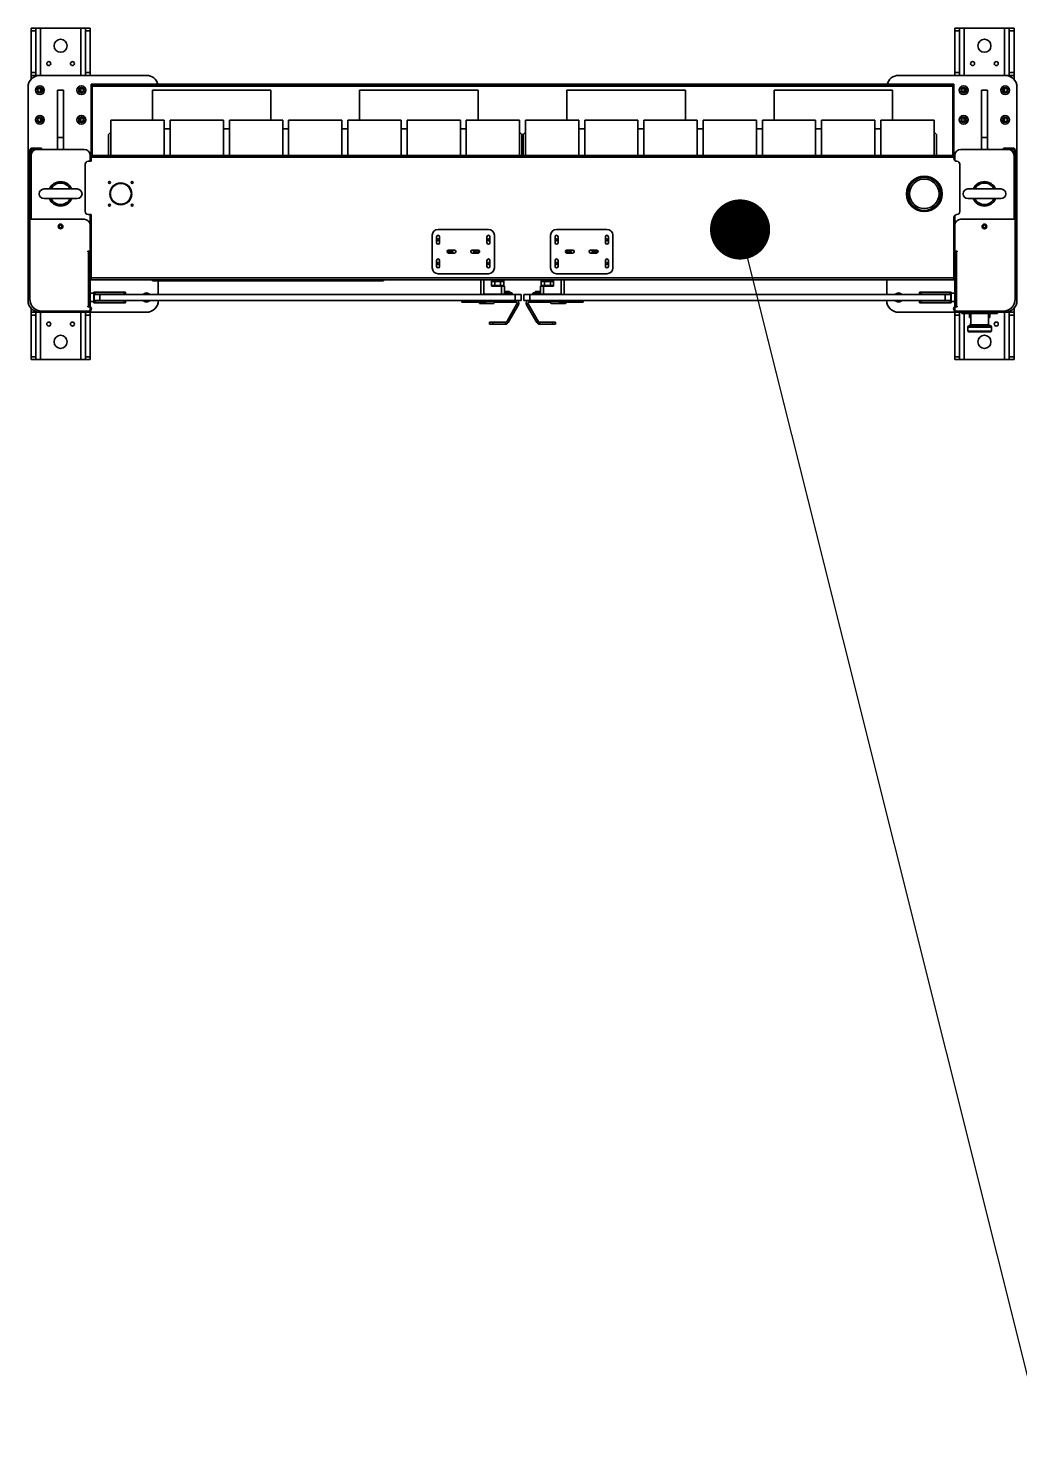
# Model space of a CAD drawing. Header units: millimetres. Extents: x 0 to 420, y 0 to 297.
# Drawn here: x 192.4 to 209.15, y 126.87 to 150.55 of the extents above; entities that cross this region are included whole.
import ezdxf

# ---------------------------------------------------------------- set-up
doc = ezdxf.new("R2010")
doc.units = ezdxf.units.MM
doc.layers.add('尺寸线层', color=150, linetype='Continuous')
doc.dimstyles.new('SLDDIMSTYLE1', dxfattribs={"dimtxt": 0.18, "dimasz": 1.016, "dimexe": 0, "dimexo": 0.0625, "dimgap": 0, "dimtad": 0, "dimtih": 1, "dimtoh": 1, "dimdec": 0, "dimrnd": 1e-09, "dimzin": 0, "dimdsep": 46, "dimtxsty": 'Standard', "dimblk1": 'DOT', "dimblk2": 'DOT', "dimsah": 1, "dimcen": 0.09, "dimadec": 0, "dimazin": 0, "dimtfac": 1.016, "dimtdec": 0, "dimtofl": 0, "dimtmove": 0, "dimatfit": 3, "dimldrblk": 'DOT', "dimfxl": 0, "dimfrac": 2, "dimtolj": 1, "dimtzin": 0, "dimarcsym": 0})

# ---------------------------------------------------------------- blocks, each defined once
blk = doc.blocks.new('_Dot')
at = {"color": 0, "linetype": 'ByBlock', "lineweight": -2}
blk.add_line((-0.5, 0), (-1, 0), dxfattribs=at)
at = {"color": 0, "linetype": 'ByBlock', "const_width": 0.5}
blk.add_lwpolyline([(-0.25, 0, 1), (0.25, 0, 1)], format="xyb", close=True, dxfattribs=at)

msp = doc.modelspace()

# ---------------------------------------------------------------- linework, layer by layer
at = {"color": 7, "linetype": 'Continuous', "lineweight": 35}
for p, q in [((192.447, 150.5473), (192.527, 150.5473)), ((192.447, 150.5003), (192.447, 150.5473)), ((192.527, 150.5003), (192.447, 150.5003)), ((192.447, 150.5003), (192.447, 149.7943)), ((192.527, 150.5473), (192.527, 150.5003)), ((192.607, 150.5473), (192.527, 150.5473)), ((192.527, 149.7943), (192.527, 150.5003)), ((193.287, 150.5473), (192.607, 150.5473)), ((192.607, 150.5473), (192.607, 149.7473)), ((193.367, 150.5473), (193.287, 150.5473)), ((193.287, 150.5473), (193.287, 149.7473)), ((193.367, 150.5473), (193.447, 150.5473)), ((193.367, 150.5003), (193.367, 150.5473)), ((193.447, 150.5003), (193.367, 150.5003)), ((193.367, 150.5003), (193.367, 149.7943)), ((193.447, 150.5473), (193.447, 150.5003)), ((193.447, 150.5003), (193.447, 149.7943)), ((208.047, 150.5473), (208.127, 150.5473)), ((208.047, 150.5003), (208.047, 150.5473)), ((208.127, 150.5003), (208.047, 150.5003)), ((208.047, 150.5003), (208.047, 149.7943)), ((208.127, 150.5473), (208.127, 150.5003)), ((208.207, 150.5473), (208.127, 150.5473)), ((208.127, 149.7943), (208.127, 150.5003)), ((208.887, 150.5473), (208.207, 150.5473)), ((208.207, 150.5473), (208.207, 149.7473)), ((208.967, 150.5473), (208.887, 150.5473)), ((208.887, 150.5473), (208.887, 149.7473)), ((208.967, 150.5473), (209.047, 150.5473)), ((208.967, 150.5003), (208.967, 150.5473)), ((209.047, 150.5003), (208.967, 150.5003)), ((208.967, 150.5003), (208.967, 149.7943)), ((209.047, 150.5473), (209.047, 150.5003)), ((209.047, 150.5003), (209.047, 149.7943)), ((192.447, 149.7943), (192.527, 149.7943)), ((192.447, 149.7473), (192.447, 149.7943)), ((192.447, 149.7473), (192.447, 149.6796)), ((192.597, 149.7473), (192.447, 149.7473)), ((192.527, 149.7943), (192.527, 149.7473)), ((194.397, 149.7473), (192.597, 149.7473)), ((193.367, 149.7943), (193.447, 149.7943)), ((193.367, 149.7473), (193.367, 149.7943)), ((193.447, 149.7943), (193.447, 149.7473)), ((207.097, 149.7473), (208.897, 149.7473)), ((208.047, 149.7943), (208.127, 149.7943)), ((208.047, 149.7473), (208.047, 149.7943)), ((208.127, 149.7943), (208.127, 149.7473)), ((209.047, 149.7473), (208.897, 149.7473)), ((208.967, 149.7943), (209.047, 149.7943)), ((208.967, 149.7473), (208.967, 149.7943)), ((209.047, 149.7943), (209.047, 149.7473)), ((209.047, 149.7473), (209.047, 149.6796)), ((192.397, 149.5473), (192.397, 145.9473)), ((192.607, 149.5412), (192.607, 149.5298)), ((192.607, 149.5298), (192.607, 149.4648)), ((192.607, 149.4648), (192.607, 149.4534)), ((192.997, 149.4973), (192.897, 149.4973)), ((192.897, 148.6973), (192.897, 149.4973)), ((192.997, 148.6973), (192.997, 149.4973)), ((193.287, 149.5412), (193.287, 149.5298)), ((193.287, 149.5298), (193.287, 149.4648)), ((193.287, 149.4648), (193.287, 149.4534)), ((193.462, 148.3973), (193.462, 149.5973)), ((193.462, 149.5973), (193.482, 149.5973)), ((193.482, 149.5973), (208.012, 149.5973)), ((193.482, 148.3973), (193.482, 149.5973)), ((193.482, 149.5773), (208.012, 149.5773)), ((193.482, 149.5673), (208.012, 149.5673)), ((196.497, 149.4973), (194.497, 149.4973)), ((194.497, 149.4973), (194.497, 148.9923)), ((196.497, 148.9923), (196.497, 149.4973)), ((199.997, 149.4973), (197.997, 149.4973)), ((197.997, 149.4973), (197.997, 148.9923)), ((199.997, 148.9923), (199.997, 149.4973)), ((201.497, 149.4973), (201.497, 148.9923)), ((203.497, 149.4973), (201.497, 149.4973)), ((203.497, 148.9923), (203.497, 149.4973)), ((206.997, 149.4973), (204.997, 149.4973)), ((204.997, 149.4973), (204.997, 148.9923)), ((206.997, 148.9923), (206.997, 149.4973)), ((208.032, 149.5973), (208.012, 149.5973)), ((208.012, 149.5973), (208.012, 148.3973)), ((208.032, 149.5973), (208.032, 148.3973)), ((208.207, 149.5412), (208.207, 149.5298)), ((208.207, 149.5298), (208.207, 149.4648)), ((208.207, 149.4648), (208.207, 149.4534)), ((208.497, 149.4973), (208.597, 149.4973)), ((208.497, 148.6973), (208.497, 149.4973)), ((208.597, 148.6973), (208.597, 149.4973)), ((208.887, 149.5412), (208.887, 149.5298)), ((208.887, 149.5298), (208.887, 149.4648)), ((208.887, 149.4648), (208.887, 149.4534)), ((209.097, 149.5473), (209.097, 145.9473)), ((192.607, 149.0412), (192.607, 149.0298)), ((192.607, 149.0298), (192.607, 148.9648)), ((192.607, 148.9648), (192.607, 148.9534)), ((193.287, 149.0412), (193.287, 149.0298)), ((193.287, 149.0298), (193.287, 148.9648)), ((193.287, 148.9648), (193.287, 148.9534)), ((193.797, 148.9923), (193.797, 148.3973)), ((194.697, 148.9923), (193.797, 148.9923)), ((194.697, 148.3973), (194.697, 148.9923)), ((194.797, 148.9923), (194.797, 148.3973)), ((195.697, 148.9923), (194.797, 148.9923)), ((195.697, 148.3973), (195.697, 148.9923)), ((196.697, 148.9923), (195.797, 148.9923)), ((195.797, 148.9923), (195.797, 148.3973)), ((196.697, 148.3973), (196.697, 148.9923)), ((197.697, 148.9923), (196.797, 148.9923)), ((196.797, 148.9923), (196.797, 148.3973)), ((197.697, 148.3973), (197.697, 148.9923)), ((198.697, 148.9923), (197.797, 148.9923)), ((197.797, 148.9923), (197.797, 148.3973)), ((198.697, 148.3973), (198.697, 148.9923)), ((198.797, 148.9923), (198.797, 148.3973)), ((199.697, 148.9923), (198.797, 148.9923)), ((199.697, 148.3973), (199.697, 148.9923)), ((199.797, 148.9923), (199.797, 148.3973)), ((200.697, 148.9923), (199.797, 148.9923)), ((200.697, 148.3973), (200.697, 148.9923)), ((200.797, 148.9923), (200.797, 148.3973)), ((201.697, 148.9923), (200.797, 148.9923)), ((201.697, 148.3973), (201.697, 148.9923)), ((202.697, 148.9923), (201.797, 148.9923)), ((201.797, 148.9923), (201.797, 148.3973)), ((202.697, 148.3973), (202.697, 148.9923)), ((202.797, 148.9923), (202.797, 148.3973)), ((203.697, 148.9923), (202.797, 148.9923)), ((203.697, 148.3973), (203.697, 148.9923)), ((204.697, 148.9923), (203.797, 148.9923)), ((203.797, 148.9923), (203.797, 148.3973)), ((204.697, 148.3973), (204.697, 148.9923)), ((205.697, 148.9923), (204.797, 148.9923)), ((204.797, 148.9923), (204.797, 148.3973)), ((205.697, 148.3973), (205.697, 148.9923)), ((205.797, 148.9923), (205.797, 148.3973)), ((206.697, 148.9923), (205.797, 148.9923)), ((206.697, 148.3973), (206.697, 148.9923)), ((207.697, 148.9923), (206.797, 148.9923)), ((206.797, 148.9923), (206.797, 148.3973)), ((207.697, 148.3973), (207.697, 148.9923)), ((208.207, 149.0412), (208.207, 149.0298)), ((208.207, 149.0298), (208.207, 148.9648)), ((208.207, 148.9648), (208.207, 148.9534)), ((208.887, 149.0412), (208.887, 149.0298)), ((208.887, 149.0298), (208.887, 148.9648)), ((208.887, 148.9648), (208.887, 148.9534)), ((192.997, 148.6973), (192.897, 148.6973)), ((192.897, 148.4973), (192.897, 148.6973)), ((192.997, 148.4973), (192.997, 148.6973)), ((193.797, 148.7873), (193.757, 148.7473)), ((193.757, 148.7473), (193.757, 148.3973)), ((194.797, 148.8473), (194.697, 148.8473)), ((195.797, 148.8473), (195.697, 148.8473)), ((196.797, 148.8473), (196.697, 148.8473)), ((197.797, 148.8473), (197.697, 148.8473)), ((198.797, 148.8473), (198.697, 148.8473)), ((199.797, 148.8473), (199.697, 148.8473)), ((200.737, 148.7473), (200.697, 148.7873)), ((200.747, 148.7508), (200.7349, 148.7494)), ((200.737, 148.3973), (200.737, 148.7473)), ((200.747, 148.7383), (200.737, 148.7371)), ((200.747, 148.7323), (200.737, 148.7308)), ((200.7592, 148.7494), (200.747, 148.7508)), ((200.757, 148.7371), (200.747, 148.7383)), ((200.757, 148.7308), (200.747, 148.7323)), ((200.797, 148.7873), (200.757, 148.7473)), ((200.757, 148.7473), (200.757, 148.3973)), ((201.797, 148.8473), (201.697, 148.8473)), ((202.797, 148.8473), (202.697, 148.8473)), ((203.797, 148.8473), (203.697, 148.8473)), ((204.797, 148.8473), (204.697, 148.8473)), ((205.797, 148.8473), (205.697, 148.8473)), ((206.797, 148.8473), (206.697, 148.8473)), ((207.737, 148.7473), (207.697, 148.7873)), ((207.737, 148.3973), (207.737, 148.7473)), ((208.497, 148.6973), (208.597, 148.6973)), ((208.497, 148.4973), (208.497, 148.6973)), ((208.597, 148.4973), (208.597, 148.6973)), ((192.427, 148.4873), (192.447, 148.4873)), ((192.427, 148.4873), (192.427, 147.3173)), ((192.447, 148.4873), (192.447, 147.3173)), ((192.457, 148.4973), (192.457, 148.5173)), ((192.577, 148.5173), (192.457, 148.5173)), ((192.577, 148.4973), (192.457, 148.4973)), ((192.547, 148.4973), (193.347, 148.4973)), ((192.577, 148.5173), (192.577, 148.4973)), ((192.627, 148.5173), (192.577, 148.5173)), ((192.627, 148.4973), (192.627, 148.5173)), ((208.947, 148.4973), (208.147, 148.4973)), ((208.867, 148.4973), (208.867, 148.5173)), ((208.867, 148.5173), (208.917, 148.5173)), ((208.917, 148.5173), (208.917, 148.4973)), ((208.917, 148.5173), (209.037, 148.5173)), ((208.917, 148.4973), (209.037, 148.4973)), ((209.037, 148.4973), (209.037, 148.5173)), ((209.047, 148.4873), (209.047, 147.3173)), ((209.067, 148.4873), (209.047, 148.4873)), ((209.067, 148.4873), (209.067, 147.3173)), ((192.447, 147.3173), (192.447, 148.3973)), ((193.362, 147.4473), (193.362, 148.2473)), ((193.412, 148.2973), (193.462, 148.2973)), ((193.447, 148.3973), (193.447, 148.2973)), ((193.462, 148.3973), (208.032, 148.3973)), ((193.462, 148.3973), (193.462, 148.3673)), ((193.462, 148.3673), (193.462, 148.2973)), ((193.462, 148.3673), (208.032, 148.3673)), ((208.032, 148.3973), (208.032, 148.3673)), ((208.032, 148.3673), (208.032, 148.3473)), ((208.047, 148.3973), (208.047, 148.3116)), ((208.132, 147.4473), (208.132, 148.2473)), ((209.047, 147.3173), (209.047, 148.3973)), ((193.227, 147.8288), (192.667, 147.8288)), ((193.7771, 147.7523), (193.7871, 147.7523)), ((194.137, 147.7523), (194.147, 147.7523)), ((208.827, 147.8288), (208.267, 147.8288)), ((192.667, 147.6658), (193.227, 147.6658)), ((193.7771, 147.7423), (193.7871, 147.7423)), ((194.137, 147.7423), (194.147, 147.7423)), ((208.267, 147.6658), (208.827, 147.6658)), ((192.427, 145.9673), (192.427, 147.3173)), ((192.427, 147.3173), (193.347, 147.3173)), ((193.462, 147.3973), (193.412, 147.3973)), ((193.447, 147.3973), (193.447, 147.2173)), ((193.447, 147.2973), (193.462, 147.2973)), ((193.462, 147.3973), (193.462, 146.3273)), ((208.032, 147.3473), (208.032, 146.3273)), ((208.047, 147.2973), (208.032, 147.2973)), ((208.047, 147.383), (208.047, 147.2173)), ((209.067, 147.3173), (208.147, 147.3173)), ((209.067, 145.9673), (209.067, 147.3173)), ((193.447, 147.2173), (193.447, 146.7773)), ((199.222, 147.0473), (199.222, 146.4973)), ((200.172, 147.1473), (199.322, 147.1473)), ((200.272, 146.4973), (200.272, 147.0473)), ((201.222, 147.0473), (201.222, 146.4973)), ((202.172, 147.1473), (201.322, 147.1473)), ((202.272, 146.4973), (202.272, 147.0473)), ((208.047, 147.2173), (208.047, 146.7773)), ((199.297, 147.0223), (199.297, 146.9223)), ((199.347, 146.9223), (199.347, 147.0223)), ((200.147, 147.0223), (200.147, 146.9223)), ((200.197, 146.9223), (200.197, 147.0223)), ((201.297, 147.0223), (201.297, 146.9223)), ((201.347, 146.9223), (201.347, 147.0223)), ((202.147, 147.0223), (202.147, 146.9223)), ((202.197, 146.9223), (202.197, 147.0223)), ((193.447, 146.7773), (193.407, 146.7773)), ((193.407, 146.7773), (193.407, 146.7673)), ((193.407, 146.7673), (193.417, 146.7673)), ((193.417, 146.7773), (193.417, 146.7673)), ((193.417, 146.7673), (193.417, 145.8473)), ((193.447, 146.7673), (193.417, 146.7673)), ((193.447, 145.8473), (193.447, 146.7673)), ((199.297, 146.6223), (199.297, 146.5223)), ((199.347, 146.5223), (199.347, 146.6223)), ((199.497, 146.7973), (199.497, 146.7473)), ((199.597, 146.7973), (199.497, 146.7973)), ((199.497, 146.7473), (199.597, 146.7473)), ((199.5306, 146.7736), (199.5635, 146.7736)), ((199.5309, 146.7756), (199.5632, 146.7756)), ((199.997, 146.7973), (199.897, 146.7973)), ((199.897, 146.7473), (199.997, 146.7473)), ((199.9306, 146.7736), (199.9635, 146.7736)), ((199.9322, 146.7732), (199.9309, 146.774)), ((199.997, 146.7473), (199.997, 146.7973)), ((200.147, 146.6223), (200.147, 146.5223)), ((200.197, 146.5223), (200.197, 146.6223)), ((201.297, 146.6223), (201.297, 146.5223)), ((201.347, 146.5223), (201.347, 146.6223)), ((201.497, 146.7973), (201.497, 146.7473)), ((201.597, 146.7973), (201.497, 146.7973)), ((201.497, 146.7473), (201.597, 146.7473)), ((201.5306, 146.7736), (201.5635, 146.7736)), ((201.5634, 146.7742), (201.5621, 146.7737)), ((201.997, 146.7973), (201.897, 146.7973)), ((201.897, 146.7473), (201.997, 146.7473)), ((201.9306, 146.7736), (201.9635, 146.7736)), ((201.9309, 146.7756), (201.9632, 146.7756)), ((201.997, 146.7473), (201.997, 146.7973)), ((202.147, 146.6223), (202.147, 146.5223)), ((202.197, 146.5223), (202.197, 146.6223)), ((208.047, 146.7773), (208.087, 146.7773)), ((208.047, 145.8473), (208.047, 146.7673)), ((208.047, 146.7673), (208.077, 146.7673)), ((208.077, 146.7773), (208.077, 146.7673)), ((208.077, 146.7673), (208.077, 145.8473)), ((208.087, 146.7673), (208.077, 146.7673)), ((208.087, 146.7773), (208.087, 146.7673)), ((193.462, 146.3273), (208.032, 146.3273)), ((193.462, 146.3273), (193.462, 146.2973)), ((199.322, 146.3973), (200.172, 146.3973)), ((201.322, 146.3973), (202.172, 146.3973)), ((208.032, 146.3273), (208.032, 146.2973)), ((193.462, 146.2973), (208.032, 146.2973)), ((194.497, 146.2773), (194.497, 146.2973)), ((194.547, 146.2773), (194.497, 146.2773)), ((194.547, 146.2973), (194.547, 146.2773)), ((198.347, 146.2773), (194.547, 146.2773)), ((194.597, 146.0473), (194.597, 146.2773)), ((195.6918, 146.2773), (195.6918, 146.276)), ((195.6938, 146.2773), (195.6938, 146.276)), ((195.6943, 146.276), (195.6943, 146.2773)), ((195.7313, 146.276), (195.7313, 146.2773)), ((195.8111, 146.276), (195.8111, 146.2773)), ((196.7115, 146.276), (196.7115, 146.2773)), ((196.7134, 146.276), (196.7134, 146.2773)), ((196.7655, 146.2773), (196.7655, 146.276)), ((196.7662, 146.2773), (196.7662, 146.276)), ((196.9214, 146.276), (196.9214, 146.2773)), ((197.1706, 146.276), (197.1706, 146.2773)), ((197.2105, 146.2773), (197.2105, 146.276)), ((197.2146, 146.2773), (197.2146, 146.276)), ((197.3553, 146.276), (197.3553, 146.2773)), ((197.3561, 146.276), (197.3561, 146.2773)), ((197.4341, 146.276), (197.4341, 146.2773)), ((197.6622, 146.276), (197.6622, 146.2773)), ((197.6628, 146.276), (197.6628, 146.2773)), ((197.674, 146.2773), (197.674, 146.276)), ((197.788, 146.2773), (197.788, 146.276)), ((197.8969, 146.276), (197.8969, 146.2773)), ((197.9273, 146.2773), (197.9273, 146.276)), ((198.347, 146.2773), (198.347, 146.2973)), ((198.397, 146.2773), (198.347, 146.2773)), ((198.397, 146.2973), (198.397, 146.2773)), ((200.047, 146.2973), (200.042, 146.2923)), ((200.092, 146.2923), (200.042, 146.2923)), ((200.042, 146.0523), (200.042, 146.2923)), ((200.0941, 146.2973), (200.092, 146.2923)), ((200.222, 146.2923), (200.092, 146.2923)), ((200.092, 146.2923), (200.092, 146.0523)), ((200.222, 146.2923), (200.217, 146.2973)), ((200.222, 146.2923), (200.222, 146.1873)), ((200.2233, 146.2674), (200.222, 146.1973)), ((200.222, 146.1973), (200.277, 146.1973)), ((200.222, 146.1923), (200.39, 146.1923)), ((200.392, 146.1873), (200.222, 146.1873)), ((200.277, 146.2674), (200.2233, 146.2674)), ((200.2238, 146.2973), (200.2234, 146.2772)), ((200.2338, 146.2973), (200.2334, 146.2772)), ((200.2334, 146.2772), (200.4207, 146.2772)), ((200.277, 146.2723), (200.277, 146.2674)), ((200.277, 146.2723), (200.377, 146.2723)), ((200.377, 146.2674), (200.277, 146.2674)), ((200.277, 146.2674), (200.277, 146.1973)), ((200.277, 146.1923), (200.277, 146.1973)), ((200.277, 146.1973), (200.377, 146.1973)), ((200.377, 146.2723), (200.377, 146.2674)), ((200.4308, 146.2674), (200.377, 146.2674)), ((200.377, 146.2674), (200.377, 146.1973)), ((200.377, 146.1973), (200.377, 146.1923)), ((200.377, 146.1973), (200.432, 146.1973)), ((200.39, 146.1923), (200.392, 146.1873)), ((200.39, 146.1923), (200.437, 146.1923)), ((200.392, 146.0523), (200.392, 146.1873)), ((200.442, 146.1873), (200.392, 146.1873)), ((200.4203, 146.2973), (200.4207, 146.2772)), ((200.4303, 146.2973), (200.4306, 146.2772)), ((200.4308, 146.2674), (200.432, 146.1973)), ((200.432, 146.1923), (200.432, 146.1973)), ((200.437, 146.1923), (200.442, 146.1873)), ((200.442, 146.1873), (200.442, 146.0523)), ((200.442, 146.0973), (200.5012, 146.0973)), ((200.5012, 146.0973), (200.5294, 146.0973)), ((200.9647, 146.0973), (200.9929, 146.0973)), ((200.9929, 146.0973), (201.052, 146.0973)), ((201.057, 146.1923), (201.052, 146.1873)), ((201.102, 146.1873), (201.052, 146.1873)), ((201.052, 146.0523), (201.052, 146.1873)), ((201.057, 146.1923), (201.1041, 146.1923)), ((201.062, 146.1973), (201.0633, 146.2674)), ((201.062, 146.1923), (201.062, 146.1973)), ((201.062, 146.1973), (201.117, 146.1973)), ((201.0633, 146.2674), (201.0638, 146.2709)), ((201.117, 146.2674), (201.0633, 146.2674)), ((201.0642, 146.2973), (201.0638, 146.2709)), ((201.0697, 146.2772), (201.07, 146.2973)), ((201.0721, 146.2973), (201.0719, 146.2772)), ((201.0719, 146.2772), (201.0723, 146.2772)), ((201.0723, 146.2772), (201.1557, 146.2772)), ((201.1041, 146.1923), (201.102, 146.1873)), ((201.102, 146.1873), (201.102, 146.0523)), ((201.272, 146.1873), (201.102, 146.1873)), ((201.1041, 146.1923), (201.272, 146.1923)), ((201.117, 146.2674), (201.117, 146.2723)), ((201.117, 146.2723), (201.217, 146.2723)), ((201.217, 146.2674), (201.117, 146.2674)), ((201.117, 146.1973), (201.117, 146.2674)), ((201.117, 146.1973), (201.117, 146.1923)), ((201.117, 146.1973), (201.217, 146.1973)), ((201.1305, 146.2723), (201.122, 146.2726)), ((201.122, 146.2726), (201.122, 146.2723)), ((201.1557, 146.2772), (201.1555, 146.2973)), ((201.1594, 146.2973), (201.1596, 146.2772)), ((201.1596, 146.2723), (201.1596, 146.2772)), ((201.1596, 146.2772), (201.2607, 146.2772)), ((201.217, 146.2723), (201.217, 146.2674)), ((201.217, 146.1973), (201.217, 146.2674)), ((201.2708, 146.2674), (201.217, 146.2674)), ((201.217, 146.1923), (201.217, 146.1973)), ((201.217, 146.1973), (201.272, 146.1973)), ((201.2603, 146.2973), (201.2607, 146.2772)), ((201.2706, 146.2772), (201.2703, 146.2973)), ((201.272, 146.1973), (201.2708, 146.2674)), ((201.272, 146.2923), (201.277, 146.2973)), ((201.402, 146.2923), (201.272, 146.2923)), ((201.272, 146.2923), (201.272, 146.1873)), ((201.402, 146.2923), (201.4, 146.2973)), ((201.402, 146.0523), (201.402, 146.2923)), ((201.452, 146.2923), (201.402, 146.2923)), ((201.447, 146.2973), (201.452, 146.2923)), ((201.452, 146.2923), (201.452, 146.0523)), ((206.897, 146.0473), (206.897, 146.2973)), ((193.447, 146.0673), (193.507, 146.0673)), ((193.447, 145.9273), (193.507, 145.9273)), ((193.507, 146.0523), (193.507, 146.0873)), ((193.507, 146.0873), (193.527, 146.0873)), ((193.527, 146.0523), (193.507, 146.0523)), ((193.507, 145.9423), (193.507, 146.0523)), ((193.507, 145.9073), (193.507, 145.9423)), ((193.527, 145.9423), (193.507, 145.9423)), ((193.527, 145.9073), (193.507, 145.9073)), ((193.512, 145.9473), (193.512, 146.0473)), ((193.512, 146.0473), (193.612, 146.0473)), ((193.612, 145.9473), (193.512, 145.9473)), ((193.527, 146.0873), (193.527, 146.0523)), ((193.527, 146.0873), (194.022, 146.0873)), ((193.527, 146.0523), (194.022, 146.0523)), ((193.527, 145.9423), (193.527, 145.9073)), ((193.527, 145.9423), (194.022, 145.9423)), ((193.527, 145.9073), (194.022, 145.9073)), ((193.612, 146.0473), (193.612, 145.9473)), ((200.622, 146.0473), (193.612, 146.0473)), ((200.622, 145.9473), (193.612, 145.9473)), ((193.7795, 146.0473), (193.7795, 146.0523)), ((193.7795, 145.9423), (193.7795, 145.9473)), ((193.7995, 146.0523), (193.7995, 146.0473)), ((193.7995, 145.9473), (193.7995, 145.9423)), ((193.9245, 146.0473), (193.9245, 146.0523)), ((193.9245, 145.9423), (193.9245, 145.9473)), ((194.022, 146.0523), (194.022, 146.0873)), ((194.022, 146.0873), (194.042, 146.0873)), ((194.042, 146.0523), (194.022, 146.0523)), ((194.022, 145.9073), (194.022, 145.9423)), ((194.042, 145.9423), (194.022, 145.9423)), ((194.042, 145.9073), (194.022, 145.9073)), ((194.042, 146.0873), (194.042, 146.0523)), ((194.042, 145.9423), (194.042, 145.9073)), ((199.722, 145.9473), (199.722, 145.9173)), ((199.722, 145.9173), (200.0041, 145.9173)), ((199.992, 145.9473), (199.992, 145.9273)), ((199.992, 145.9273), (199.997, 145.9223)), ((199.992, 145.9273), (200.0233, 145.9273)), ((199.997, 145.9223), (200.1338, 145.9223)), ((200.1116, 145.8973), (200.022, 145.8973)), ((200.0233, 145.9273), (200.292, 145.9273)), ((200.042, 146.0523), (200.047, 146.0473)), ((200.087, 146.0473), (200.092, 146.0523)), ((200.092, 146.0523), (200.392, 146.0523)), ((200.262, 145.8973), (200.1116, 145.8973)), ((200.2796, 145.9173), (200.6354, 145.9173)), ((200.2842, 145.9223), (200.287, 145.9223)), ((200.287, 145.9223), (200.292, 145.9273)), ((200.292, 145.9273), (200.292, 145.9473)), ((200.39, 146.0473), (200.392, 146.0523)), ((200.392, 146.0523), (200.442, 146.0523)), ((200.437, 146.0473), (200.442, 146.0523)), ((200.5692, 146.0673), (200.442, 146.0673)), ((200.6528, 145.8873), (200.4796, 145.5873)), ((200.567, 146.0723), (200.4942, 146.0723)), ((200.6787, 145.8723), (200.5055, 145.5723)), ((200.572, 146.0673), (200.567, 146.0723)), ((200.572, 146.0673), (200.5692, 146.0673)), ((200.572, 146.0473), (200.572, 146.0673)), ((200.622, 145.9473), (200.622, 146.0473)), ((200.622, 146.0473), (200.722, 146.0473)), ((200.722, 145.9473), (200.622, 145.9473)), ((200.6354, 145.9173), (200.6354, 145.9473)), ((200.6528, 145.8873), (200.6787, 145.8723)), ((200.722, 146.0473), (200.722, 145.9473)), ((200.772, 145.9473), (200.772, 146.0473)), ((200.772, 146.0473), (200.872, 146.0473)), ((200.872, 145.9473), (200.772, 145.9473)), ((200.8413, 145.8873), (200.8153, 145.8723)), ((200.9886, 145.5723), (200.8153, 145.8723)), ((201.0145, 145.5873), (200.8413, 145.8873)), ((200.8586, 145.9473), (200.8586, 145.9173)), ((200.8586, 145.9173), (201.2145, 145.9173)), ((200.872, 146.0473), (200.872, 145.9473)), ((200.872, 146.0473), (207.882, 146.0473)), ((200.872, 145.9473), (207.882, 145.9473)), ((200.927, 146.0723), (200.922, 146.0673)), ((200.922, 146.0673), (200.922, 146.0473)), ((201.052, 146.0673), (200.922, 146.0673)), ((200.9999, 146.0723), (200.927, 146.0723)), ((201.057, 146.0473), (201.052, 146.0523)), ((201.052, 146.0523), (201.102, 146.0523)), ((201.1041, 146.0473), (201.102, 146.0523)), ((201.102, 146.0523), (201.402, 146.0523)), ((201.202, 145.9473), (201.202, 145.9273)), ((201.202, 145.9273), (201.207, 145.9223)), ((201.202, 145.9273), (201.502, 145.9273)), ((201.207, 145.9223), (201.2099, 145.9223)), ((201.3825, 145.8973), (201.232, 145.8973)), ((201.3603, 145.9223), (201.497, 145.9223)), ((201.472, 145.8973), (201.3825, 145.8973)), ((201.402, 146.0523), (201.407, 146.0473)), ((201.447, 146.0473), (201.452, 146.0523)), ((201.4902, 145.9173), (201.772, 145.9173)), ((201.497, 145.9223), (201.502, 145.9273)), ((201.502, 145.9273), (201.502, 145.9473)), ((201.772, 145.9173), (201.772, 145.9473)), ((207.452, 146.0523), (207.452, 146.0873)), ((207.452, 146.0873), (207.472, 146.0873)), ((207.472, 146.0523), (207.452, 146.0523)), ((207.452, 145.9073), (207.452, 145.9423)), ((207.472, 145.9423), (207.452, 145.9423)), ((207.472, 145.9073), (207.452, 145.9073)), ((207.472, 146.0873), (207.967, 146.0873)), ((207.472, 146.0873), (207.472, 146.0523)), ((207.472, 146.0523), (207.967, 146.0523)), ((207.472, 145.9423), (207.472, 145.9073)), ((207.472, 145.9423), (207.967, 145.9423)), ((207.472, 145.9073), (207.967, 145.9073)), ((207.5695, 146.0523), (207.5695, 146.0473)), ((207.5695, 145.9473), (207.5695, 145.9423)), ((207.6945, 146.0473), (207.6945, 146.0523)), ((207.6945, 145.9423), (207.6945, 145.9473)), ((207.7145, 146.0523), (207.7145, 146.0473)), ((207.7145, 145.9473), (207.7145, 145.9423)), ((207.882, 145.9473), (207.882, 146.0473)), ((207.882, 146.0473), (207.982, 146.0473)), ((207.982, 145.9473), (207.882, 145.9473)), ((207.967, 146.0523), (207.967, 146.0873)), ((207.967, 146.0873), (207.987, 146.0873)), ((207.987, 146.0523), (207.967, 146.0523)), ((207.967, 145.9073), (207.967, 145.9423)), ((207.987, 145.9423), (207.967, 145.9423)), ((207.987, 145.9073), (207.967, 145.9073)), ((207.982, 146.0473), (207.982, 145.9473)), ((207.987, 146.0873), (207.987, 146.0523)), ((208.047, 146.0673), (207.987, 146.0673)), ((207.987, 145.9423), (207.987, 146.0523)), ((207.987, 145.9423), (207.987, 145.9073)), ((208.047, 145.9273), (207.987, 145.9273)), ((192.447, 145.7473), (192.447, 145.815)), ((192.447, 145.7473), (192.597, 145.7473)), ((192.447, 145.7003), (192.447, 145.7473)), ((192.527, 145.7003), (192.447, 145.7003)), ((192.447, 144.9943), (192.447, 145.7003)), ((192.527, 145.7473), (192.527, 145.7003)), ((192.527, 144.9943), (192.527, 145.7003)), ((192.597, 145.7473), (192.677, 145.7473)), ((192.607, 144.9473), (192.607, 145.7473)), ((193.427, 145.7673), (192.627, 145.7673)), ((192.677, 145.7473), (192.677, 145.7673)), ((192.777, 145.7473), (192.677, 145.7473)), ((192.777, 145.7673), (192.777, 145.7473)), ((192.777, 145.7473), (193.277, 145.7473)), ((193.277, 145.7473), (193.277, 145.7673)), ((193.377, 145.7473), (193.277, 145.7473)), ((193.287, 144.9473), (193.287, 145.7473)), ((193.367, 145.7003), (193.367, 145.7473)), ((193.447, 145.7003), (193.367, 145.7003)), ((193.367, 145.7003), (193.367, 144.9943)), ((193.377, 145.7673), (193.377, 145.7473)), ((193.377, 145.7473), (194.397, 145.7473)), ((193.417, 145.8473), (193.407, 145.8473)), ((193.407, 145.8473), (193.407, 145.8373)), ((193.407, 145.8373), (193.447, 145.8373)), ((193.417, 145.8473), (193.447, 145.8473)), ((193.427, 145.8373), (193.427, 145.8473)), ((193.447, 145.8373), (193.447, 145.7873)), ((193.447, 145.7473), (193.447, 145.7003)), ((193.447, 144.9943), (193.447, 145.7003)), ((208.117, 145.7473), (207.097, 145.7473)), ((208.077, 145.8473), (208.047, 145.8473)), ((208.087, 145.8373), (208.047, 145.8373)), ((208.047, 145.8373), (208.047, 145.7873)), ((208.047, 145.7003), (208.047, 145.7473)), ((208.127, 145.7003), (208.047, 145.7003)), ((208.047, 144.9943), (208.047, 145.7003)), ((208.067, 145.8373), (208.067, 145.8473)), ((208.067, 145.7673), (208.867, 145.7673)), ((208.077, 145.8473), (208.087, 145.8473)), ((208.087, 145.8473), (208.087, 145.8373)), ((208.117, 145.7473), (208.117, 145.7673)), ((208.417, 145.7473), (208.117, 145.7473)), ((208.127, 145.7473), (208.127, 145.7003)), ((208.127, 144.9943), (208.127, 145.7003)), ((208.167, 145.7473), (208.167, 145.7273)), ((208.467, 145.7273), (208.167, 145.7273)), ((208.207, 144.9473), (208.207, 145.7273)), ((208.297, 145.7173), (208.297, 145.7273)), ((208.317, 145.7173), (208.297, 145.7173)), ((208.2976, 145.7173), (208.2976, 145.6573)), ((208.317, 145.6573), (208.2976, 145.6573)), ((208.3166, 145.7173), (208.3166, 145.6873)), ((208.3166, 145.6873), (208.317, 145.6824)), ((208.3166, 145.6873), (208.317, 145.6873)), ((208.317, 145.7273), (208.317, 145.5373)), ((208.417, 145.7673), (208.417, 145.7473)), ((208.417, 145.7473), (208.517, 145.7473)), ((208.767, 145.7273), (208.467, 145.7273)), ((208.517, 145.7473), (208.517, 145.7673)), ((208.817, 145.7473), (208.517, 145.7473)), ((208.617, 145.5373), (208.617, 145.7273)), ((208.637, 145.7173), (208.617, 145.7173)), ((208.617, 145.6824), (208.6174, 145.6873)), ((208.617, 145.6873), (208.6174, 145.6873)), ((208.6364, 145.6573), (208.617, 145.6573)), ((208.6174, 145.6873), (208.6174, 145.7173)), ((208.6364, 145.6573), (208.6364, 145.7173)), ((208.637, 145.7173), (208.637, 145.7273)), ((208.767, 145.7273), (208.767, 145.7473)), ((208.817, 145.7673), (208.817, 145.7473)), ((208.897, 145.7473), (208.817, 145.7473)), ((208.887, 144.9473), (208.887, 145.7473)), ((208.897, 145.7473), (209.047, 145.7473)), ((208.967, 145.7003), (208.967, 145.7473)), ((209.047, 145.7003), (208.967, 145.7003)), ((208.967, 145.7003), (208.967, 144.9943)), ((209.047, 145.7473), (209.047, 145.815)), ((209.047, 145.7473), (209.047, 145.7003)), ((209.047, 144.9943), (209.047, 145.7003)), ((200.1911, 145.5473), (200.1911, 145.5773)), ((200.1911, 145.5773), (200.2432, 145.5773)), ((200.2432, 145.5473), (200.1911, 145.5473)), ((200.2432, 145.5773), (200.2432, 145.5473)), ((200.2432, 145.5773), (200.4622, 145.5773)), ((200.2432, 145.5473), (200.4622, 145.5473)), ((200.4622, 145.5773), (200.4622, 145.5473)), ((200.4796, 145.5873), (200.492, 145.5801)), ((200.492, 145.5801), (200.5055, 145.5723)), ((201.0145, 145.5873), (200.9886, 145.5723)), ((201.0319, 145.5773), (201.0319, 145.5473)), ((201.2509, 145.5773), (201.0319, 145.5773)), ((201.2509, 145.5473), (201.0319, 145.5473)), ((201.2509, 145.5473), (201.2509, 145.5773)), ((201.2509, 145.5773), (201.303, 145.5773)), ((201.303, 145.5473), (201.2509, 145.5473)), ((201.303, 145.5773), (201.303, 145.5473)), ((208.267, 145.4973), (208.267, 145.4273)), ((208.467, 145.4973), (208.267, 145.4973)), ((208.267, 145.4273), (208.277, 145.4173)), ((208.267, 145.4273), (208.467, 145.4273)), ((208.467, 145.4173), (208.277, 145.4173)), ((208.287, 145.5173), (208.467, 145.5173)), ((208.3157, 145.5373), (208.467, 145.5373)), ((208.467, 145.5373), (208.6184, 145.5373)), ((208.467, 145.5173), (208.647, 145.5173)), ((208.667, 145.4973), (208.467, 145.4973)), ((208.467, 145.4273), (208.667, 145.4273)), ((208.657, 145.4173), (208.467, 145.4173)), ((208.657, 145.4173), (208.667, 145.4273)), ((208.667, 145.4273), (208.667, 145.4973)), ((192.447, 144.9943), (192.527, 144.9943)), ((192.447, 144.9473), (192.447, 144.9943)), ((192.527, 144.9473), (192.447, 144.9473)), ((192.527, 144.9943), (192.527, 144.9473)), ((192.527, 144.9473), (192.607, 144.9473)), ((192.607, 144.9473), (193.287, 144.9473)), ((193.287, 144.9473), (193.367, 144.9473)), ((193.367, 144.9943), (193.447, 144.9943)), ((193.367, 144.9473), (193.367, 144.9943)), ((193.447, 144.9473), (193.367, 144.9473)), ((193.447, 144.9943), (193.447, 144.9473)), ((208.047, 144.9943), (208.127, 144.9943)), ((208.047, 144.9473), (208.047, 144.9943)), ((208.127, 144.9473), (208.047, 144.9473)), ((208.127, 144.9943), (208.127, 144.9473)), ((208.127, 144.9473), (208.207, 144.9473)), ((208.207, 144.9473), (208.887, 144.9473)), ((208.887, 144.9473), (208.967, 144.9473)), ((208.967, 144.9943), (209.047, 144.9943)), ((208.967, 144.9473), (208.967, 144.9943)), ((209.047, 144.9473), (208.967, 144.9473)), ((209.047, 144.9943), (209.047, 144.9473))]:
    msp.add_line(p, q, dxfattribs=at)
at = {"color": 7, "linetype": 'Continuous', "lineweight": 35, "flags": 128}
for points in [[(200.737, 148.6447), (200.747, 148.6438), (200.757, 148.6447)], [(207.6601, 147.9619), (207.658, 147.9632), (207.6538, 147.9655)], [(201.0634, 146.2772), (201.0636, 146.2772), (201.0637, 146.2772)]]:
    msp.add_lwpolyline(points, dxfattribs=at)
at = {"color": 7, "linetype": 'Continuous', "lineweight": 35}
for centre, radius in [((192.947, 150.2473), 0.11), ((208.547, 150.2473), 0.11), ((192.747, 149.9473), 0.034), ((193.147, 149.9473), 0.034), ((208.347, 149.9473), 0.034), ((208.747, 149.9473), 0.034), ((192.597, 149.4973), 0.075), ((192.597, 149.4973), 0.045), ((193.297, 149.4973), 0.075), ((193.297, 149.4973), 0.045), ((208.197, 149.4973), 0.075), ((208.197, 149.4973), 0.045), ((208.897, 149.4973), 0.075), ((208.897, 149.4973), 0.045), ((192.597, 148.9973), 0.075), ((192.597, 148.9973), 0.045), ((193.297, 148.9973), 0.075), ((193.297, 148.9973), 0.045), ((208.197, 148.9973), 0.075), ((208.197, 148.9973), 0.045), ((208.897, 148.9973), 0.075), ((208.897, 148.9973), 0.045), ((207.532, 147.7473), 0.3), ((207.532, 147.7473), 0.28), ((207.532, 147.7472), 0.25), ((193.7711, 147.9382), 0.0165), ((194.153, 147.9382), 0.0165), ((193.7711, 147.5564), 0.0165), ((194.153, 147.5564), 0.0165), ((192.947, 147.1973), 0.04), ((192.947, 147.1973), 0.025), ((208.547, 147.1973), 0.04), ((208.547, 147.1973), 0.025), ((199.322, 146.9723), 0.0165), ((200.172, 146.9723), 0.0165), ((201.322, 146.9723), 0.0165), ((202.172, 146.9723), 0.0165), ((199.322, 146.5723), 0.0165), ((199.547, 146.7723), 0.025), ((199.547, 146.7723), 0.0165), ((199.947, 146.7723), 0.025), ((199.947, 146.7723), 0.0165), ((200.172, 146.5723), 0.0165), ((201.322, 146.5723), 0.0165), ((201.547, 146.7723), 0.025), ((201.547, 146.7723), 0.0165), ((201.947, 146.7723), 0.025), ((201.947, 146.7723), 0.0165), ((202.172, 146.5723), 0.0165), ((192.747, 145.5473), 0.034), ((193.147, 145.5473), 0.034), ((208.747, 145.5473), 0.034), ((192.947, 145.2473), 0.11), ((208.547, 145.2473), 0.11)]:
    msp.add_circle(centre, radius, dxfattribs=at)
for centre, radius, start, end in [((192.597, 149.5473), 0.2, 90, 180), ((194.397, 149.5473), 0.2, 14.47751, 90), ((207.097, 149.5473), 0.2, 90, 165.52249), ((208.897, 149.5473), 0.2, 0, 90), ((192.597, 149.4973), 0.034, 287.10464, 72.89536), ((193.297, 149.4973), 0.034, 107.10464, 252.89536), ((208.197, 149.4973), 0.034, 287.10464, 72.89536), ((208.897, 149.4973), 0.034, 107.10464, 252.89536), ((192.597, 148.9973), 0.034, 287.10464, 72.89536), ((193.297, 148.9973), 0.034, 107.10464, 252.89536), ((208.197, 148.9973), 0.034, 287.10464, 72.89536), ((208.897, 148.9973), 0.034, 107.10464, 252.89536), ((192.457, 148.4873), 0.03, 90, 180), ((192.457, 148.4873), 0.01, 90, 180), ((192.547, 148.3973), 0.1, 90, 180), ((193.347, 148.3973), 0.1, 0, 90), ((200.747, 148.6973), 0.035, 253.39845, 286.60155), ((200.747, 148.6973), 0.041, 255.88302, 284.11698), ((208.147, 148.3973), 0.1, 90, 180), ((208.947, 148.3973), 0.1, 0, 90), ((209.037, 148.4873), 0.03, 0, 90), ((209.037, 148.4873), 0.01, 0, 90), ((193.412, 148.2473), 0.05, 90, 180), ((208.082, 148.3473), 0.05, 180, 270), ((208.082, 148.2473), 0.05, 0, 90), ((192.667, 147.7473), 0.0815, 90, 270), ((192.947, 147.7473), 0.2059, 23.31769, 156.68231), ((192.947, 147.7473), 0.2058, 23.32934, 156.67066), ((192.947, 147.7473), 0.1815, 26.60783, 153.39217), ((193.227, 147.7473), 0.0815, 270, 90), ((193.962, 147.7473), 0.185, 1.54872, 178.45128), ((193.962, 147.7473), 0.175, 1.63725, 178.36275), ((208.267, 147.7473), 0.0815, 90, 270), ((208.547, 147.7473), 0.2059, 90, 156.68231), ((208.547, 147.7473), 0.2058, 90, 156.67066), ((208.547, 147.7473), 0.1815, 26.60783, 153.39217), ((208.547, 147.7473), 0.2059, 23.31769, 90), ((208.547, 147.7473), 0.2058, 23.32934, 90), ((208.827, 147.7473), 0.0815, 270, 90), ((192.947, 147.7473), 0.2059, 203.31769, 270), ((192.947, 147.7473), 0.2058, 203.32934, 270), ((192.947, 147.7473), 0.1815, 206.60783, 333.39217), ((192.947, 147.7473), 0.2059, 270, 336.68231), ((192.947, 147.7473), 0.2058, 270, 336.67066), ((193.962, 147.7473), 0.185, 181.54872, 358.45128), ((193.962, 147.7473), 0.175, 181.63725, 358.36275), ((208.547, 147.7473), 0.2059, 203.31769, 336.68231), ((208.547, 147.7473), 0.2058, 203.32934, 336.67066), ((208.547, 147.7473), 0.1815, 206.60783, 333.39217), ((193.347, 147.2173), 0.1, 0, 90), ((193.412, 147.4473), 0.05, 180, 270), ((208.082, 147.3473), 0.05, 90, 180), ((208.147, 147.2173), 0.1, 90, 180), ((208.082, 147.4473), 0.05, 270, 0), ((199.322, 147.0473), 0.1, 90, 180), ((199.322, 147.0223), 0.025, 0, 180), ((200.172, 147.0223), 0.025, 0, 180), ((200.172, 147.0473), 0.1, 0, 90), ((201.322, 147.0473), 0.1, 90, 180), ((201.322, 147.0223), 0.025, 0, 180), ((202.172, 147.0223), 0.025, 0, 180), ((202.172, 147.0473), 0.1, 0, 90), ((199.322, 146.9223), 0.025, 180, 0), ((200.172, 146.9223), 0.025, 180, 0), ((201.322, 146.9223), 0.025, 180, 0), ((202.172, 146.9223), 0.025, 180, 0), ((199.322, 146.6223), 0.025, 0, 180), ((199.497, 146.7723), 0.025, 90, 270), ((199.597, 146.7723), 0.025, 270, 90), ((199.897, 146.7723), 0.025, 90, 270), ((199.997, 146.7723), 0.025, 270, 90), ((200.172, 146.6223), 0.025, 0, 180), ((201.322, 146.6223), 0.025, 0, 180), ((201.497, 146.7723), 0.025, 90, 270), ((201.597, 146.7723), 0.025, 270, 90), ((201.897, 146.7723), 0.025, 90, 270), ((201.997, 146.7723), 0.025, 270, 90), ((202.172, 146.6223), 0.025, 0, 180), ((199.322, 146.4973), 0.1, 180, 270), ((199.322, 146.5223), 0.025, 180, 0), ((200.172, 146.5223), 0.025, 180, 0), ((200.172, 146.4973), 0.1, 270, 0), ((201.322, 146.4973), 0.1, 180, 270), ((201.322, 146.5223), 0.025, 180, 0), ((202.172, 146.5223), 0.025, 180, 0), ((202.172, 146.4973), 0.1, 270, 0), ((200.2283, 146.2673), 0.005, 90, 179), ((200.2284, 146.1339), 0.1434, 88.00162, 91.99838), ((200.4256, 146.1339), 0.1434, 88.00162, 91.99838), ((200.4258, 146.2673), 0.005, 1, 90), ((201.0683, 146.2673), 0.005, 90, 179), ((201.0677, 146.2768), 0.00456, 277.02488, 4.86566), ((201.1613, 146.2772), 0.00569, 179.97539, 217.69028), ((201.1598, 146.276), 0.00369, 217.64221, 267.8286), ((201.2656, 146.1339), 0.1434, 88.00162, 91.99838), ((201.2658, 146.2673), 0.005, 1, 90), ((192.597, 145.9473), 0.2, 180, 270), ((192.627, 145.9673), 0.2, 180, 270), ((194.397, 145.9973), 0.075, 41.81031, 138.18969), ((194.397, 145.9973), 0.075, 221.81031, 270), ((194.397, 145.9473), 0.2, 270, 0), ((194.397, 145.9973), 0.075, 270, 318.18969), ((207.097, 145.9473), 0.2, 180, 270), ((207.097, 145.9973), 0.075, 41.81031, 138.18969), ((207.097, 145.9973), 0.075, 221.81031, 270), ((207.097, 145.9973), 0.075, 270, 318.18969), ((208.867, 145.9673), 0.2, 270, 0), ((208.897, 145.9473), 0.2, 270, 0), ((193.427, 145.8073), 0.04, 270, 90), ((193.427, 145.7873), 0.02, 270, 0), ((208.067, 145.8073), 0.04, 90, 270), ((208.067, 145.7873), 0.02, 180, 270), ((208.287, 145.4973), 0.02, 90, 180), ((208.3157, 145.5173), 0.02, 90, 180), ((208.347, 145.5473), 0.034, 151.92751, 197.15795), ((208.6184, 145.5173), 0.02, 0, 90), ((208.647, 145.4973), 0.02, 0, 90)]:
    msp.add_arc(centre, radius, start, end, dxfattribs=at)
for points, knots in [([(192.607, 149.4648), (192.6033, 149.464), (192.5959, 149.4625), (192.5847, 149.465), (192.5748, 149.4707), (192.5673, 149.4796), (192.5631, 149.4905), (192.5627, 149.502), (192.5661, 149.5128), (192.5727, 149.522), (192.5822, 149.5286), (192.5934, 149.5318), (192.602, 149.5312), (192.6064, 149.53), (192.607, 149.5298)], [0, 0, 0, 0, 0.0882074, 0.1763882, 0.2654961, 0.356808, 0.4482052, 0.5367375, 0.6231424, 0.710909, 0.8016816, 0.8933708, 0.9831195, 1, 1, 1, 1]), ([(193.287, 149.5298), (193.2907, 149.5306), (193.2981, 149.5321), (193.3094, 149.5296), (193.3193, 149.5239), (193.3268, 149.515), (193.331, 149.5041), (193.3313, 149.4926), (193.328, 149.4818), (193.3214, 149.4726), (193.3119, 149.466), (193.3007, 149.4628), (193.2921, 149.4634), (193.2877, 149.4646), (193.287, 149.4648)], [0, 0, 0, 0, 0.0882074, 0.1763882, 0.2654961, 0.356808, 0.4482052, 0.5367375, 0.6231424, 0.710909, 0.8016816, 0.8933708, 0.9831195, 1, 1, 1, 1]), ([(208.207, 149.4648), (208.2033, 149.464), (208.1959, 149.4625), (208.1847, 149.465), (208.1748, 149.4707), (208.1673, 149.4796), (208.1631, 149.4905), (208.1627, 149.502), (208.1661, 149.5128), (208.1727, 149.522), (208.1822, 149.5286), (208.1934, 149.5318), (208.202, 149.5312), (208.2064, 149.53), (208.207, 149.5298)], [0, 0, 0, 0, 0.0882074, 0.1763882, 0.2654961, 0.356808, 0.4482052, 0.5367375, 0.6231424, 0.710909, 0.8016816, 0.8933708, 0.9831195, 1, 1, 1, 1]), ([(208.887, 149.5298), (208.8907, 149.5306), (208.8981, 149.5321), (208.9094, 149.5296), (208.9193, 149.5239), (208.9268, 149.515), (208.931, 149.5041), (208.9313, 149.4926), (208.928, 149.4818), (208.9214, 149.4726), (208.9119, 149.466), (208.9007, 149.4628), (208.8921, 149.4634), (208.8877, 149.4646), (208.887, 149.4648)], [0, 0, 0, 0, 0.0882074, 0.1763882, 0.2654961, 0.356808, 0.4482052, 0.5367375, 0.6231424, 0.710909, 0.8016816, 0.8933708, 0.9831195, 1, 1, 1, 1]), ([(192.607, 148.9648), (192.6033, 148.964), (192.5959, 148.9625), (192.5847, 148.965), (192.5748, 148.9707), (192.5673, 148.9796), (192.5631, 148.9905), (192.5627, 149.002), (192.5661, 149.0128), (192.5727, 149.022), (192.5822, 149.0286), (192.5934, 149.0318), (192.602, 149.0312), (192.6064, 149.03), (192.607, 149.0298)], [0, 0, 0, 0, 0.0882074, 0.1763882, 0.2654961, 0.356808, 0.4482052, 0.5367375, 0.6231424, 0.710909, 0.8016816, 0.8933708, 0.9831195, 1, 1, 1, 1]), ([(193.287, 149.0298), (193.2907, 149.0306), (193.2981, 149.0321), (193.3094, 149.0296), (193.3193, 149.0239), (193.3268, 149.015), (193.331, 149.0041), (193.3313, 148.9926), (193.328, 148.9818), (193.3214, 148.9726), (193.3119, 148.966), (193.3007, 148.9628), (193.2921, 148.9634), (193.2877, 148.9646), (193.287, 148.9648)], [0, 0, 0, 0, 0.08820744, 0.17638819, 0.26549615, 0.35680804, 0.44820523, 0.53673755, 0.62314237, 0.71090905, 0.80168158, 0.89337079, 0.98311946, 1, 1, 1, 1]), ([(208.207, 148.9648), (208.2033, 148.964), (208.1959, 148.9625), (208.1847, 148.965), (208.1748, 148.9707), (208.1673, 148.9796), (208.1631, 148.9905), (208.1627, 149.002), (208.1661, 149.0128), (208.1727, 149.022), (208.1822, 149.0286), (208.1934, 149.0318), (208.202, 149.0312), (208.2064, 149.03), (208.207, 149.0298)], [0, 0, 0, 0, 0.0882074, 0.1763882, 0.2654961, 0.356808, 0.4482052, 0.5367375, 0.6231424, 0.710909, 0.8016816, 0.8933708, 0.9831195, 1, 1, 1, 1]), ([(208.887, 149.0298), (208.8907, 149.0306), (208.8981, 149.0321), (208.9094, 149.0296), (208.9193, 149.0239), (208.9268, 149.015), (208.931, 149.0041), (208.9313, 148.9926), (208.928, 148.9818), (208.9214, 148.9726), (208.9119, 148.966), (208.9007, 148.9628), (208.8921, 148.9634), (208.8877, 148.9646), (208.887, 148.9648)], [0, 0, 0, 0, 0.0882074, 0.1763882, 0.2654961, 0.356808, 0.4482052, 0.5367375, 0.6231424, 0.710909, 0.8016816, 0.8933708, 0.9831195, 1, 1, 1, 1]), ([(199.937, 146.7767), (199.9365, 146.7766), (199.9357, 146.7765), (199.9344, 146.7753), (199.9338, 146.7744), (199.9336, 146.7737), (199.9336, 146.7736)], [0, 0, 0, 0, 0.4862543, 0.7254662, 0.9664256, 1, 1, 1, 1]), ([(199.937, 146.7767), (199.9385, 146.7767), (199.9415, 146.7767), (199.951, 146.7767), (199.9594, 146.7767), (199.9626, 146.7767)], [0, 0, 0, 0, 0.3656355, 0.754944, 1, 1, 1, 1]), ([(201.5314, 146.7767), (201.5341, 146.7767), (201.5424, 146.7767), (201.5522, 146.7767), (201.5555, 146.7767), (201.5571, 146.7767)], [0, 0, 0, 0, 0.200155, 0.6142176, 1, 1, 1, 1]), ([(201.5605, 146.7736), (201.5604, 146.7739), (201.5601, 146.7746), (201.5594, 146.7756), (201.5583, 146.7765), (201.5575, 146.7766), (201.5571, 146.7767)], [0, 0, 0, 0, 0.11786126, 0.31012632, 0.58443641, 1, 1, 1, 1]), ([(200.2234, 146.2772), (200.2234, 146.2766), (200.2234, 146.2753), (200.2234, 146.2733), (200.2233, 146.2716), (200.2233, 146.2707), (200.2233, 146.2704)], [0, 0, 0, 0, 0.230467, 0.474602, 0.7977354, 1, 1, 1, 1]), ([(200.2233, 146.2704), (200.2233, 146.2702), (200.2233, 146.2698), (200.2233, 146.2694), (200.2234, 146.2695), (200.2234, 146.2695)], [0, 0, 0, 0, 0.2976632, 0.6855668, 1, 1, 1, 1]), ([(200.2283, 146.2723), (200.2283, 146.2723), (200.2284, 146.2724), (200.2289, 146.2727), (200.2298, 146.2733), (200.2312, 146.2744), (200.2325, 146.2754), (200.2332, 146.2765), (200.2334, 146.2769), (200.2334, 146.2771), (200.2334, 146.2772)], [0, 0, 0, 0, 0.10146865, 0.22456073, 0.37747739, 0.57218504, 0.84757166, 0.93339939, 0.96864123, 1, 1, 1, 1]), ([(200.2283, 146.2723), (200.2289, 146.2723), (200.2299, 146.2723), (200.236, 146.2723), (200.2423, 146.2723), (200.2501, 146.2723), (200.2615, 146.2723), (200.2709, 146.2723), (200.277, 146.2723)], [0, 0, 0, 0, 0.2394568, 0.3683607, 0.5, 0.6316393, 0.7605432, 1, 1, 1, 1]), ([(200.4258, 146.2723), (200.4252, 146.2723), (200.4242, 146.2723), (200.4181, 146.2723), (200.4118, 146.2723), (200.404, 146.2723), (200.3926, 146.2723), (200.3832, 146.2723), (200.377, 146.2723)], [0, 0, 0, 0, 0.2394568, 0.3683607, 0.5, 0.6316393, 0.7605432, 1, 1, 1, 1]), ([(200.4207, 146.2772), (200.4207, 146.2771), (200.4207, 146.2769), (200.4209, 146.2765), (200.4216, 146.2754), (200.4229, 146.2744), (200.4242, 146.2733), (200.4251, 146.2727), (200.4257, 146.2724), (200.4258, 146.2723), (200.4258, 146.2723)], [0, 0, 0, 0, 0.0313425, 0.0665707, 0.1523766, 0.4276715, 0.6139024, 0.7685996, 0.8952108, 1, 1, 1, 1]), ([(200.4306, 146.2772), (200.4307, 146.2766), (200.4307, 146.2753), (200.4307, 146.2733), (200.4308, 146.2713), (200.4308, 146.2696), (200.4308, 146.2682), (200.4308, 146.2676), (200.4308, 146.2674), (200.4308, 146.2674), (200.4308, 146.2674)], [0, 0, 0, 0, 0.0950225, 0.1956803, 0.3289095, 0.4713376, 0.6264197, 0.7887852, 0.910055, 1, 1, 1, 1]), ([(200.4308, 146.2681), (200.4308, 146.2682), (200.4308, 146.2683), (200.4308, 146.2693), (200.4308, 146.2707), (200.4308, 146.2712)], [0, 0, 0, 0, 0.19481468, 0.6994232, 1, 1, 1, 1]), ([(200.4942, 146.0723), (200.4953, 146.0768), (200.4976, 146.0856), (200.5, 146.0935), (200.5012, 146.0973)], [0, 0, 0, 0, 0.5123271, 1, 1, 1, 1]), ([(200.5294, 146.0973), (200.5297, 146.0964), (200.5321, 146.0887), (200.5343, 146.08), (200.5363, 146.0723)], [0, 0, 0, 0, 0.1200146, 1, 1, 1, 1]), ([(200.9577, 146.0723), (200.9589, 146.0768), (200.9612, 146.0856), (200.9635, 146.0935), (200.9647, 146.0973)], [0, 0, 0, 0, 0.5123271, 1, 1, 1, 1]), ([(200.9929, 146.0973), (200.9932, 146.0964), (200.9956, 146.0887), (200.9979, 146.08), (200.9999, 146.0723)], [0, 0, 0, 0, 0.1200146, 1, 1, 1, 1]), ([(201.0633, 146.2719), (201.0633, 146.2714), (201.0633, 146.2706), (201.0633, 146.2699), (201.0633, 146.2694), (201.0634, 146.2695), (201.0634, 146.2695)], [0, 0, 0, 0, 0.28532677, 0.55497342, 0.79833462, 1, 1, 1, 1]), ([(201.0638, 146.2709), (201.0638, 146.271), (201.064, 146.2723), (201.0651, 146.2743), (201.0668, 146.2761), (201.0685, 146.277), (201.0693, 146.2771), (201.0697, 146.2772)], [0, 0, 0, 0, 0.0569954, 0.4356175, 0.7458784, 0.8799228, 1, 1, 1, 1]), ([(201.0681, 146.2723), (201.0686, 146.2724), (201.0696, 146.2726), (201.0709, 146.2737), (201.0717, 146.2753), (201.0719, 146.2766), (201.0719, 146.2772)], [0, 0, 0, 0, 0.2438459, 0.5000039, 0.7592872, 1, 1, 1, 1]), ([(201.0693, 146.2737), (201.0693, 146.2737), (201.0693, 146.2737), (201.0693, 146.2737), (201.0693, 146.2737), (201.0693, 146.2737), (201.0693, 146.2737), (201.0693, 146.2737), (201.0693, 146.2736), (201.0692, 146.2735), (201.0692, 146.2734), (201.069, 146.273), (201.0686, 146.2725), (201.0683, 146.2724), (201.0681, 146.2723)], [0, 0, 0, 0, 0.0000695, 0.000199, 0.0006385, 0.0022412, 0.0083233, 0.0165697, 0.0330613, 0.0660345, 0.1319023, 0.2630124, 0.5203651, 1, 1, 1, 1]), ([(201.0683, 146.2723), (201.0689, 146.2723), (201.0699, 146.2723), (201.076, 146.2723), (201.0823, 146.2723), (201.0901, 146.2723), (201.1015, 146.2723), (201.1109, 146.2723), (201.117, 146.2723)], [0, 0, 0, 0, 0.2394568, 0.3683607, 0.5, 0.6316393, 0.7605432, 1, 1, 1, 1]), ([(201.0697, 146.2772), (201.0697, 146.2769), (201.0697, 146.2762), (201.0697, 146.2753), (201.0695, 146.2745), (201.0694, 146.274), (201.0693, 146.2737)], [0, 0, 0, 0, 0.25, 0.5, 0.75, 1, 1, 1, 1]), ([(201.0719, 146.2772), (201.0716, 146.2772), (201.071, 146.2772), (201.0701, 146.2772), (201.0697, 146.2772)], [0, 0, 0, 0, 0.5126668, 1, 1, 1, 1]), ([(201.122, 146.2726), (201.1187, 146.2726), (201.1141, 146.2725), (201.1098, 146.2723), (201.1087, 146.2723)], [0, 0, 0, 0, 0.7432684, 1, 1, 1, 1]), ([(201.1596, 146.2772), (201.1592, 146.2772), (201.1584, 146.2772), (201.1573, 146.2772), (201.1563, 146.2772), (201.1559, 146.2772), (201.1557, 146.2772)], [0, 0, 0, 0, 0.2832862, 0.5375795, 0.7715783, 1, 1, 1, 1]), ([(201.217, 146.2723), (201.2232, 146.2723), (201.2326, 146.2723), (201.244, 146.2723), (201.2518, 146.2723), (201.2581, 146.2723), (201.2642, 146.2723), (201.2652, 146.2723), (201.2658, 146.2723)], [0, 0, 0, 0, 0.2394568, 0.3683607, 0.5, 0.6316393, 0.7605432, 1, 1, 1, 1]), ([(201.2607, 146.2772), (201.2607, 146.2771), (201.2607, 146.2769), (201.2609, 146.2765), (201.2616, 146.2754), (201.2629, 146.2744), (201.2642, 146.2733), (201.2651, 146.2727), (201.2657, 146.2724), (201.2658, 146.2723), (201.2658, 146.2723)], [0, 0, 0, 0, 0.0313454, 0.0665549, 0.1522449, 0.4274427, 0.6137636, 0.7685276, 0.8951838, 1, 1, 1, 1]), ([(201.2708, 146.2674), (201.2708, 146.2674), (201.2708, 146.2674), (201.2708, 146.2682), (201.2708, 146.2696), (201.2708, 146.2713), (201.2707, 146.2733), (201.2707, 146.2753), (201.2707, 146.2766), (201.2706, 146.2772)], [0, 0, 0, 0, 0.2112301, 0.373405, 0.5288101, 0.6709487, 0.8044351, 0.9049066, 1, 1, 1, 1]), ([(201.2708, 146.2681), (201.2708, 146.2682), (201.2708, 146.2683), (201.2708, 146.2693), (201.2708, 146.2707), (201.2708, 146.2712)], [0, 0, 0, 0, 0.19441496, 0.70041477, 1, 1, 1, 1]), ([(200.022, 145.8973), (200.0211, 145.8982), (200.0135, 145.9059), (200.0063, 145.9146), (199.9999, 145.9223)], [0, 0, 0, 0, 0.1200146, 1, 1, 1, 1]), ([(200.1338, 145.9223), (200.1301, 145.9178), (200.1229, 145.909), (200.1153, 145.9011), (200.1116, 145.8973)], [0, 0, 0, 0, 0.5123271, 1, 1, 1, 1]), ([(200.262, 145.8973), (200.263, 145.8982), (200.2706, 145.9059), (200.2778, 145.9146), (200.2842, 145.9223)], [0, 0, 0, 0, 0.1200146, 1, 1, 1, 1]), ([(201.2099, 145.9223), (201.2136, 145.9178), (201.2208, 145.909), (201.2284, 145.9011), (201.232, 145.8973)], [0, 0, 0, 0, 0.5123271, 1, 1, 1, 1]), ([(201.3825, 145.8973), (201.3815, 145.8982), (201.3739, 145.9059), (201.3667, 145.9146), (201.3603, 145.9223)], [0, 0, 0, 0, 0.1200146, 1, 1, 1, 1]), ([(201.4942, 145.9223), (201.4905, 145.9178), (201.4833, 145.909), (201.4757, 145.9011), (201.472, 145.8973)], [0, 0, 0, 0, 0.5123271, 1, 1, 1, 1]), ([(200.4796, 145.5873), (200.4782, 145.5854), (200.4755, 145.5817), (200.4693, 145.578), (200.4646, 145.5775), (200.4622, 145.5773)], [0, 0, 0, 0, 0.3296421, 0.6592841, 1, 1, 1, 1]), ([(200.5055, 145.5723), (200.5026, 145.5681), (200.4963, 145.5592), (200.482, 145.5504), (200.4699, 145.5474), (200.4633, 145.5473), (200.4622, 145.5473)], [0, 0, 0, 0, 0.2944437, 0.617633, 0.9408238, 1, 1, 1, 1]), ([(200.9886, 145.5723), (200.9915, 145.5681), (200.9977, 145.5593), (201.0118, 145.5505), (201.024, 145.5475), (201.0307, 145.5473), (201.0319, 145.5473)], [0, 0, 0, 0, 0.2911278, 0.6120502, 0.9345264, 1, 1, 1, 1]), ([(201.0145, 145.5873), (201.0159, 145.5855), (201.0185, 145.5818), (201.0247, 145.5781), (201.0294, 145.5776), (201.0319, 145.5773)], [0, 0, 0, 0, 0.3192729, 0.6382555, 1, 1, 1, 1])]:
    msp.add_open_spline(points, degree=3, knots=knots, dxfattribs=at)
for points in [[(200.6354, 145.9473), (200.6398, 145.947), (200.6485, 145.9463), (200.6607, 145.9411), (200.6712, 145.9331), (200.6792, 145.9226), (200.6843, 145.9104), (200.686, 145.8973), (200.6844, 145.8841), (200.6806, 145.8762), (200.6787, 145.8723)], [(200.6354, 145.9173), (200.6372, 145.9172), (200.6407, 145.9169), (200.6456, 145.9148), (200.6497, 145.9116), (200.653, 145.9074), (200.655, 145.9025), (200.6557, 145.8973), (200.655, 145.892), (200.6535, 145.8889), (200.6528, 145.8873)], [(200.8153, 145.8723), (200.8135, 145.8762), (200.8097, 145.8841), (200.8081, 145.8973), (200.8098, 145.9104), (200.8149, 145.9226), (200.8229, 145.9331), (200.8334, 145.9411), (200.8456, 145.9463), (200.8543, 145.947), (200.8586, 145.9473)], [(200.8413, 145.8873), (200.8406, 145.8889), (200.8391, 145.892), (200.8384, 145.8973), (200.8391, 145.9025), (200.8411, 145.9074), (200.8443, 145.9116), (200.8485, 145.9148), (200.8534, 145.9169), (200.8569, 145.9172), (200.8586, 145.9173)]]:
    msp.add_open_spline(points, degree=3, dxfattribs=at)

# ---------------------------------------------------------------- leaders
at = {"layer": '尺寸线层'}
msp.add_leader([(204.4207, 147.1451), (213.559, 110.6497)], dimstyle='SLDDIMSTYLE1', dxfattribs=at)

doc.saveas('drawing.dxf')
